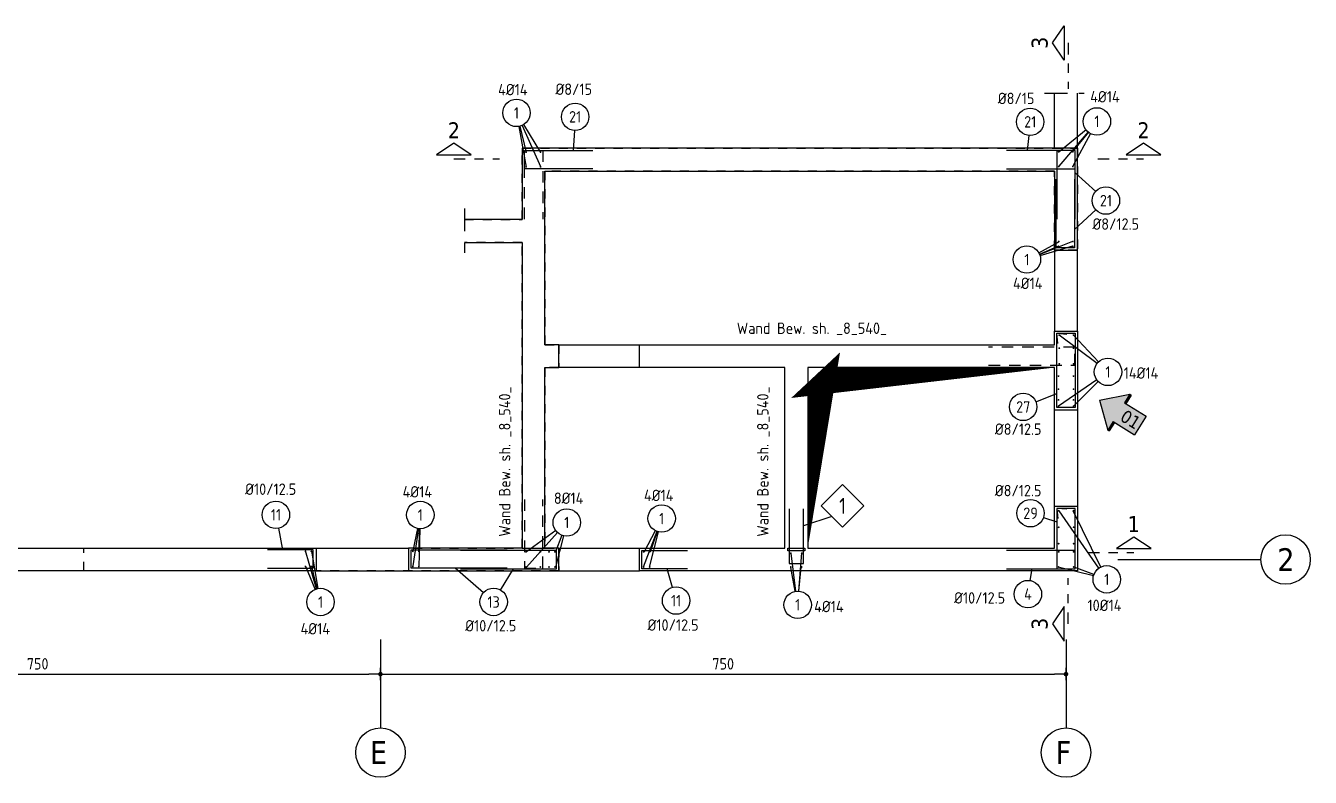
# Model space of a CAD drawing. Extents: x -4 to 84.7, y -5.7 to 50.5.
# Drawn here: x 26.46 to 40.51, y 17.42 to 25.65 of the extents above; entities that cross this region are included whole.
import ezdxf
from ezdxf.enums import TextEntityAlignment as Align

# ---------------------------------------------------------------- set-up
doc = ezdxf.new("R2010")
doc.units = 0
doc.header["$LTSCALE"] = 0.5
for name, pattern in [('AUSGEZOGEN', [1000.01, 1000, 0.01]), ('DASHDOTSMALL', [1.05, 0.5, -0.25, 0.05, -0.25]), ('DOT', [0.175, 0.05, -0.125]), ('GESTRICHELT', [0.75, 0.5, -0.25]), ('HIDDEN', [0.375, 0.25, -0.125]), ('PUNKT', [0.175, 0.05, -0.125]), ('STRICHPUNKT2', [0.55, 0.25, -0.125, 0.05, -0.125])]:
    doc.linetypes.add(name, pattern=pattern)
for name, color, linetype in [('1.OG', 7, 'Continuous'), ('ACHSEN', 7, 'Continuous'), ('AFU', 7, 'Continuous'), ('BETON', 7, 'Continuous'), ('Brüstung 1.UG', 7, 'Continuous'), ('grau_dunkel', 7, 'Continuous'), ('grau_hell', 7, 'Continuous'), ('HBT', 7, 'Continuous'), ('HILFE', 7, 'Continuous'), ('index', 7, 'Continuous'), ('MASSE', 7, 'Continuous'), ('OBJEKT', 7, 'Continuous'), ('RND', 7, 'Continuous'), ('RND-1', 7, 'Continuous'), ('SCHNITTE', 7, 'Continuous'), ('SFP_Achsen', 7, 'Continuous'), ('TEXT', 7, 'Continuous')]:
    doc.layers.add(name, color=color, linetype=linetype)
doc.styles.add('helv', font='tahoma.ttf')
doc.styles.add('txt', font='isocp.shx')
doc.linetypes.add('AFU_50K', pattern='A,0.15,["/",Standard,S=0.2,R=0,X=-0.01,Y=-0.1],0.07,["/",Standard,S=0.2,R=0,X=-0.01,Y=-0.1],0.15', length=0.37)
doc.dimstyles.new('DOT_I', dxfattribs={"dimscale": 0.5, "dimtxt": 0.25, "dimasz": 0.25, "dimexe": 0.1, "dimexo": 0.3, "dimgap": 0.1, "dimtad": 1, "dimdec": 3, "dimzin": 3, "dimtxsty": 'txt', "dimblk": 'DOT', "dimblk1": 'DOT', "dimblk2": 'DOT', "dimsah": 1, "dimcen": 0.1, "dimse1": 1, "dimse2": 1, "dimazin": 0, "dimtfac": 1, "dimtdec": 4, "dimtix": 1, "dimtmove": 2, "dimatfit": 3, "dimfxl": 0, "dimtvp": 1, "dimtolj": 1, "dimtzin": 0, "dimarcsym": 0})

# ---------------------------------------------------------------- blocks, each defined once
blk = doc.blocks.new('SCHN-2')
at = {"layer": 'SCHNITTE', "color": 6, "linetype": 'Continuous'}
blk.add_lwpolyline([(0.378, 0.088), (0, 0.34), (-0.378, 0.088)], close=True, dxfattribs=at)
at = {"layer": 'SCHNITTE', "color": 1, "linetype": 'DASHDOTSMALL', "style": 'helv'}
blk.add_attdef('SCHN-2', text='', height=0.35, dxfattribs=at).set_placement((0, 0.45), align=Align.CENTER)
blk = doc.blocks.new('RND_HIN')
at = {"layer": 'RND', "color": 7, "linetype": 'Continuous'}
blk.add_circle((0, 0), 0.3, dxfattribs=at)
at = {"layer": 'RND', "color": 7, "linetype": 'Continuous', "style": 'txt'}
blk.add_attdef('POSI', text='', height=0.25, dxfattribs=at).set_placement((0, 0), align=Align.MIDDLE)
blk = doc.blocks.new('DOT')
at = {"layer": 'MASSE', "color": 7, "linetype": 'Continuous'}
for p, q in [((0, 0), (-1, 0)), ((0, 0.54), (0, -0.54))]:
    blk.add_line(p, q, dxfattribs=at)
at = {"layer": 'MASSE', "color": 7, "linetype": 'Continuous', "const_width": 0.2}
blk.add_lwpolyline([(-0.1, 0, 1), (0.1, 0, 1)], format="xyb", close=True, dxfattribs=at)
blk = doc.blocks.new('*D27')
at = {"layer": 'Defpoints', "color": 0, "linetype": 'AUSGEZOGEN', "transparency": 16777216}
for p in [(22.84, 18.553), (30.34, 18.553), (30.34, 18.553)]:
    blk.add_point(p, dxfattribs=at)
at = {"layer": 'MASSE', "color": 0, "linetype": 'AUSGEZOGEN', "lineweight": -2, "transparency": 16777216}
blk.add_line((22.965, 18.553), (30.215, 18.553), dxfattribs=at)
at = {"layer": 'MASSE', "color": 0, "linetype": 'AUSGEZOGEN', "lineweight": -2, "transparency": 16777216, "xscale": 0.125, "yscale": 0.125, "zscale": 0.125, "rotation": 180}
blk.add_blockref('DOT', (22.84, 18.553), dxfattribs=at)
at = {"layer": 'MASSE', "color": 0, "linetype": 'AUSGEZOGEN', "lineweight": -2, "transparency": 16777216, "xscale": 0.125, "yscale": 0.125, "zscale": 0.125}
blk.add_blockref('DOT', (30.34, 18.553), dxfattribs=at)
at = {"layer": 'MASSE', "color": 0, "linetype": 'AUSGEZOGEN', "transparency": 16777216, "insert": (26.59, 18.666), "char_height": 0.125, "attachment_point": 5, "style": 'txt'}
blk.add_mtext('\\A1;750', dxfattribs=at)
blk = doc.blocks.new('*D28')
at = {"layer": 'Defpoints', "color": 0, "linetype": 'AUSGEZOGEN', "transparency": 16777216}
for p in [(30.34, 18.553), (37.84, 18.553), (37.84, 18.553)]:
    blk.add_point(p, dxfattribs=at)
at = {"layer": 'MASSE', "color": 0, "linetype": 'AUSGEZOGEN', "lineweight": -2, "transparency": 16777216}
blk.add_line((30.465, 18.553), (37.715, 18.553), dxfattribs=at)
at = {"layer": 'MASSE', "color": 0, "linetype": 'AUSGEZOGEN', "lineweight": -2, "transparency": 16777216, "xscale": 0.125, "yscale": 0.125, "zscale": 0.125, "rotation": 180}
blk.add_blockref('DOT', (30.34, 18.553), dxfattribs=at)
at = {"layer": 'MASSE', "color": 0, "linetype": 'AUSGEZOGEN', "lineweight": -2, "transparency": 16777216, "xscale": 0.125, "yscale": 0.125, "zscale": 0.125}
blk.add_blockref('DOT', (37.84, 18.553), dxfattribs=at)
at = {"layer": 'MASSE', "color": 0, "linetype": 'AUSGEZOGEN', "transparency": 16777216, "insert": (34.09, 18.666), "char_height": 0.125, "attachment_point": 5, "style": 'txt'}
blk.add_mtext('\\A1;750', dxfattribs=at)
blk = doc.blocks.new('hin_ind5')
at = {"layer": 'grau_hell', "linetype": 'AUSGEZOGEN'}
h = blk.add_hatch(color=9, dxfattribs=at)
h.dxf.hatch_style = 2
h.paths.add_polyline_path([(0, 0), (0.619, -0.577), (0.619, -0.3), (1.306, -0.3), (1.306, 0.3), (0.619, 0.3), (0.619, 0.577)])
h.paths.add_polyline_path([(0.34, -0.274), (1.311, -0.274), (1.311, 0.274), (0.34, 0.274)], flags=9)
at = {"layer": 'OBJEKT', "linetype": 'AUSGEZOGEN'}
for points in [[(0.619, 0.3), (0.66, 0.3), (0.66, 0.577), (0.619, 0.577)], [(0.619, -0.577), (0.66, -0.577), (0.66, -0.3), (0.619, -0.3)]]:
    blk.add_hatch(color=1, dxfattribs=at).paths.add_polyline_path(points)
at = {"layer": 'OBJEKT', "color": 1, "linetype": 'AUSGEZOGEN'}
for p, q in [((0, 0), (0.619, 0.577)), ((0.619, 0.577), (0.619, 0.3)), ((0.619, 0.577), (0.66, 0.577)), ((0.66, 0.577), (0.66, 0.3)), ((0, 0), (0.619, -0.577)), ((0.619, 0.3), (1.306, 0.3)), ((1.306, 0.3), (1.306, -0.3)), ((0.619, -0.3), (0.619, -0.577)), ((0.619, -0.3), (1.306, -0.3)), ((0.66, -0.3), (0.66, -0.577))]:
    blk.add_line(p, q, dxfattribs=at)
at = {"layer": 'OBJEKT', "color": 7, "linetype": 'AUSGEZOGEN'}
blk.add_line((0.619, -0.577), (0.66, -0.577), dxfattribs=at)
at = {"layer": 'index', "color": 1, "linetype": 'Continuous', "style": 'helv'}
blk.add_attdef('INDEX', text='', height=0.35, rotation=360, dxfattribs=at).set_placement((1.259, 0), align=Align.MIDDLE_RIGHT)

msp = doc.modelspace()

# ---------------------------------------------------------------- linework, layer by layer
at = {"layer": '1.OG', "color": 7, "linetype": 'PUNKT', "lineweight": -2}
for p, q in [((31.8905, 23.5268), (31.8905, 24.3068)), ((31.8905, 24.3068), (37.9655, 24.3068)), ((37.9655, 24.3068), (37.9655, 23.1916)), ((37.7155, 24.0568), (32.1405, 24.0568)), ((32.1405, 24.0568), (32.1405, 22.1568)), ((37.7155, 23.1916), (37.7155, 24.0568)), ((31.2589, 23.5268), (31.8905, 23.5268)), ((31.8905, 23.2768), (31.2589, 23.2768)), ((31.8905, 19.9318), (31.8905, 23.2768)), ((37.9655, 23.1916), (37.7155, 23.1916)), ((37.7155, 22.1568), (37.7155, 22.3066)), ((37.7155, 22.3066), (37.9655, 22.3066)), ((37.9655, 22.3066), (37.9655, 21.4418)), ((32.1405, 22.1568), (32.2905, 22.1568)), ((32.2905, 22.1568), (32.2905, 21.9068)), ((33.1755, 22.1568), (37.7155, 22.1568)), ((33.1755, 21.9068), (33.1755, 22.1568)), ((32.2905, 21.9068), (32.1405, 21.9068)), ((32.1405, 21.9068), (32.1405, 19.9318)), ((34.7655, 21.9068), (33.1755, 21.9068)), ((34.7655, 19.9318), (34.7655, 21.9068)), ((37.7155, 21.9068), (35.0155, 21.9068)), ((35.0155, 21.9068), (35.0155, 19.9318)), ((37.7155, 21.4418), (37.7155, 21.9068)), ((37.9655, 21.4418), (37.7155, 21.4418)), ((37.7155, 19.9318), (37.7155, 20.3918)), ((37.7155, 20.3918), (37.9655, 20.3918)), ((37.9655, 20.3918), (37.9655, 19.6818)), ((27.0955, 19.9318), (31.8905, 19.9318)), ((27.0955, 19.6818), (27.0955, 19.9318)), ((32.1405, 19.9318), (32.2905, 19.9318)), ((32.2905, 19.9318), (32.2905, 19.6818)), ((33.1755, 19.6818), (33.1755, 19.9318)), ((33.1755, 19.9318), (34.7655, 19.9318)), ((35.0155, 19.9318), (37.7155, 19.9318)), ((32.2905, 19.6818), (27.0955, 19.6818)), ((37.9655, 19.6818), (33.1755, 19.6818))]:
    msp.add_line(p, q, dxfattribs=at)
at = {"layer": 'ACHSEN', "color": 140, "linetype": 'AUSGEZOGEN'}
for p, q in [((38.4087, 19.8068), (39.9719, 19.8068)), ((30.3405, 18.9339), (30.3405, 17.9656)), ((37.8405, 18.9339), (37.8405, 17.9656))]:
    msp.add_line(p, q, dxfattribs=at)
at = {"layer": 'AFU', "color": 8, "linetype": 'AFU_50K'}
msp.add_line((31.8905, 19.9318), (32.1405, 19.9318), dxfattribs=at)
at = {"layer": 'BETON', "color": 6, "linetype": 'AUSGEZOGEN', "lineweight": -2}
for p, q in [((31.8905, 24.3068), (31.8905, 23.5268)), ((37.9655, 24.3068), (31.8905, 24.3068)), ((37.9655, 23.1916), (37.9655, 24.3068)), ((32.1405, 22.1568), (32.1405, 24.0568)), ((32.1405, 24.0568), (37.7155, 24.0568)), ((37.7155, 24.0568), (37.7155, 23.1916)), ((31.8905, 23.5268), (31.2589, 23.5268)), ((31.2589, 23.2768), (31.8905, 23.2768)), ((31.8905, 23.2768), (31.8905, 19.9318)), ((37.7155, 23.1916), (37.9655, 23.1916)), ((37.7155, 22.1568), (37.7155, 22.3066)), ((37.7155, 22.3066), (37.9655, 22.3066)), ((37.9655, 22.3066), (37.9654, 21.4418)), ((32.2905, 22.1568), (32.1405, 22.1568)), ((32.2905, 21.9068), (32.2905, 22.1568)), ((33.1755, 22.1568), (37.7155, 22.1568)), ((33.1755, 21.9068), (33.1755, 22.1568)), ((32.1405, 19.9318), (32.1405, 21.9068)), ((32.1405, 21.9068), (32.2905, 21.9068)), ((34.7655, 21.9068), (33.1755, 21.9068)), ((34.7655, 19.9318), (34.7655, 21.9068)), ((37.7155, 21.9068), (35.0155, 21.9068)), ((35.0155, 21.9068), (35.0155, 19.9318)), ((37.7155, 21.4418), (37.7155, 21.9068)), ((37.9655, 21.4418), (37.7155, 21.4418)), ((37.7155, 19.9318), (37.7155, 20.3918)), ((37.7155, 20.3918), (37.9655, 20.3918)), ((37.9655, 20.3918), (37.9655, 19.6818)), ((21.0155, 19.9318), (29.6355, 19.9318)), ((29.6355, 19.9318), (29.6355, 19.6818)), ((31.8905, 19.9318), (30.6455, 19.9318)), ((30.6455, 19.9318), (30.6455, 19.6818)), ((32.2905, 19.9318), (32.1405, 19.9318)), ((32.2905, 19.6818), (32.2905, 19.9318)), ((33.1755, 19.6818), (33.1755, 19.9318)), ((33.1755, 19.9318), (34.7655, 19.9318)), ((35.0155, 19.9318), (37.7155, 19.9318)), ((29.6355, 19.6818), (16.7105, 19.6818)), ((30.6455, 19.6818), (32.2905, 19.6818)), ((37.9655, 19.6818), (33.1755, 19.6818))]:
    msp.add_line(p, q, dxfattribs=at)
at = {"layer": 'Brüstung 1.UG', "color": 102, "linetype": 'DOT'}
for p, q in [((37.7154, 20.3918), (37.7154, 21.4418)), ((37.9654, 21.4418), (37.9654, 20.3918))]:
    msp.add_line(p, q, dxfattribs=at)
at = {"layer": 'grau_dunkel', "color": 21}
msp.add_lwpolyline([(37.7155, 21.9068, 0, 0.31, 0), (35.0244, 21.7521, 0, 0, 0), (35.1759, 21.8937, 0.3221, 0, 0), (35.0155, 19.9318, 0, 0, 0)], format="xyseb", dxfattribs=at)
at = {"layer": 'HBT', "color": 1, "linetype": 'Continuous'}
msp.add_lwpolyline([(35.163, 20.394), (35.3963, 20.6274), (35.6297, 20.394), (35.3963, 20.1607)], close=True, dxfattribs=at)
at = {"layer": 'HBT', "color": 1, "linetype": 'AUSGEZOGEN'}
msp.add_lwpolyline([(34.8135, 20.3618), (34.8135, 19.9318), (34.8135, 19.7618), (34.9675, 19.7618), (34.9675, 19.9318), (34.9675, 20.3618)], dxfattribs=at)
at = {"layer": 'HBT', "color": 102, "linetype": 'AUSGEZOGEN'}
msp.add_lwpolyline([(34.7975, 19.9318), (34.9835, 19.9318), (34.9835, 19.9018), (34.7975, 19.9018)], close=True, dxfattribs=at)
at = {"layer": 'HILFE', "color": 102, "linetype": 'GESTRICHELT'}
for p, q in [((37.6052, 24.908), (38.038, 24.908)), ((31.2589, 23.6474), (31.2589, 23.1618))]:
    msp.add_line(p, q, dxfattribs=at)
at = {"layer": 'HILFE', "color": 102, "linetype": 'AUSGEZOGEN'}
msp.add_line((35.2796, 20.2774), (34.9675, 20.1741), dxfattribs=at)
at = {"layer": 'OBJEKT', "color": 7, "linetype": 'AUSGEZOGEN'}
for p, q in [((37.7154, 24.3068), (37.7154, 24.908)), ((37.9655, 24.3068), (37.9655, 24.908)), ((37.7155, 23.1916), (37.7155, 22.3066)), ((37.9655, 22.3066), (37.9655, 23.1916)), ((32.2905, 22.1568), (33.1755, 22.1568)), ((33.1755, 21.9068), (32.2905, 21.9068)), ((37.7155, 20.3918), (37.7155, 21.4418)), ((37.9655, 21.4418), (37.9655, 20.3918)), ((29.6355, 19.9318), (30.6455, 19.9318)), ((32.2905, 19.9318), (33.1755, 19.9318)), ((29.6355, 19.6818), (30.6455, 19.6818)), ((32.2905, 19.6818), (33.1755, 19.6818))]:
    msp.add_line(p, q, dxfattribs=at)
at = {"layer": 'RND', "color": 102, "linetype": 'AUSGEZOGEN'}
for p, q in [((31.8544, 24.5448), (31.9329, 24.0974)), ((31.8636, 24.5467), (31.9329, 24.2587)), ((31.89, 24.5557), (32.0916, 24.1074)), ((31.9062, 24.5643), (32.0916, 24.2587)), ((32.4617, 24.5003), (32.4494, 24.2818)), ((38.0619, 24.5058), (37.7603, 24.2625)), ((38.0811, 24.486), (37.7603, 24.1112)), ((38.0848, 24.483), (37.9159, 24.2725)), ((38.1076, 24.4679), (37.9159, 24.1112)), ((37.4331, 24.446), (37.4157, 24.2818)), ((38.166, 23.8338), (37.9404, 24.0375)), ((38.167, 23.6317), (37.9332, 23.4161)), ((37.5437, 23.1612), (37.7603, 23.2809)), ((37.5504, 23.1477), (37.7603, 23.2375)), ((37.5517, 23.1446), (37.9159, 23.2909)), ((37.5563, 23.1312), (37.9159, 23.2375)), ((38.1799, 21.9497), (37.7667, 22.2619)), ((38.197, 21.9687), (37.9223, 22.2619)), ((38.1764, 21.7737), (37.7583, 21.4832)), ((38.1934, 21.7534), (37.9223, 21.4832)), ((37.5116, 21.532), (37.7405, 21.6231)), ((37.5952, 20.2669), (37.7405, 20.2197)), ((38.2005, 19.7133), (37.7652, 20.3408)), ((38.2201, 19.7248), (37.919, 20.3408)), ((29.2253, 20.1487), (29.2703, 19.9121)), ((30.7464, 20.1473), (30.6956, 19.9018)), ((30.7552, 20.1458), (30.6956, 19.7363)), ((30.7687, 20.1445), (30.7555, 19.8968)), ((30.7725, 20.1443), (30.7605, 19.7263)), ((32.2575, 20.1238), (31.9386, 19.8907)), ((32.2781, 20.101), (31.9386, 19.7252)), ((33.3637, 20.1151), (33.2152, 19.7252)), ((33.3472, 20.1226), (33.2252, 19.8907)), ((33.3795, 20.1101), (33.2802, 19.7252)), ((33.3677, 20.1136), (33.2902, 19.8907)), ((32.3246, 20.0724), (32.2546, 19.8907)), ((32.3416, 20.067), (32.2546, 19.7252)), ((29.6426, 19.4863), (29.5198, 19.9018)), ((29.6597, 19.4902), (29.5897, 19.8968)), ((34.8863, 19.4608), (34.8344, 19.876)), ((34.9165, 19.4615), (34.9492, 19.881)), ((29.628, 19.4811), (29.5248, 19.7313)), ((29.6494, 19.4881), (29.5897, 19.7313)), ((31.466, 19.4417), (31.1576, 19.7121)), ((31.6556, 19.4716), (31.7958, 19.7068)), ((33.5345, 19.5021), (33.4777, 19.7068)), ((34.8776, 19.4595), (34.8294, 19.7202)), ((34.9191, 19.4613), (34.9442, 19.7252)), ((37.4488, 19.5771), (37.4705, 19.7068)), ((38.1406, 19.627), (37.7552, 19.7252)), ((38.1457, 19.6431), (37.929, 19.7252))]:
    msp.add_line(p, q, dxfattribs=at)
at = {"layer": 'RND', "color": 7, "linetype": 'HIDDEN'}
for points in [[(31.9155, 23.5318), (31.9155, 24.2818), (32.1155, 24.2818), (32.1155, 23.5318)], [(36.9937, 21.9316), (37.9375, 21.9316), (37.9375, 22.1316), (36.9937, 22.1316)], [(31.9155, 20.464), (31.9155, 19.714), (32.1155, 19.714), (32.1155, 20.464)]]:
    msp.add_lwpolyline(points, dxfattribs=at)
at = {"layer": 'RND', "color": 7, "linetype": 'AUSGEZOGEN', "const_width": 0.01}
for points in [[(31.9329, 24.2587, 1), (31.9329, 24.2687, 1)], [(32.0916, 24.2587, 1), (32.0916, 24.2687, 1)], [(37.7603, 24.2625, 1), (37.7603, 24.2725, 1)], [(37.9159, 24.2625, 1), (37.9159, 24.2725, 1)], [(31.9329, 24.0974, 1), (31.9329, 24.1074, 1)], [(32.0916, 24.0974, 1), (32.0916, 24.1074, 1)], [(37.7603, 24.1012, 1), (37.7603, 24.1112, 1)], [(37.9159, 24.1012, 1), (37.9159, 24.1112, 1)], [(37.7603, 23.2809, 1), (37.7603, 23.2909, 1)], [(37.7603, 23.2275, 1), (37.7603, 23.2375, 1)], [(37.9159, 23.2809, 1), (37.9159, 23.2909, 1)], [(37.9159, 23.2275, 1), (37.9159, 23.2375, 1)], [(37.7667, 22.2569, 1), (37.7667, 22.2669, 1)], [(37.9223, 22.2569, 1), (37.9223, 22.2669, 1)], [(37.7667, 22.1135, 1), (37.7667, 22.1235, 1)], [(37.9223, 22.1135, 1), (37.9223, 22.1235, 1)], [(37.7667, 21.9429, 1), (37.7667, 21.9529, 1)], [(37.9223, 21.9429, 1), (37.9223, 21.9529, 1)], [(37.7583, 21.8087, 1), (37.7583, 21.8187, 1)], [(37.9223, 21.8087, 1), (37.9223, 21.8187, 1)], [(37.7583, 21.6654, 1), (37.7583, 21.6754, 1)], [(37.9223, 21.6654, 1), (37.9223, 21.6754, 1)], [(37.7583, 21.5482, 1), (37.7583, 21.5582, 1)], [(37.9223, 21.5482, 1), (37.9223, 21.5582, 1)], [(37.7583, 21.4782, 1), (37.7583, 21.4882, 1)], [(37.9223, 21.4782, 1), (37.9223, 21.4882, 1)], [(37.7552, 20.3408, 1), (37.7652, 20.3408, 1)], [(37.919, 20.3408, 1), (37.929, 20.3408, 1)], [(37.7552, 20.1599, 1), (37.7652, 20.1599, 1)], [(37.919, 20.1599, 1), (37.929, 20.1599, 1)], [(37.7552, 19.9808, 1), (37.7652, 19.9808, 1)], [(37.919, 19.9808, 1), (37.929, 19.9808, 1)], [(29.5148, 19.8968, 1), (29.5248, 19.8968, 1)], [(29.5797, 19.8968, 1), (29.5897, 19.8968, 1)], [(30.6906, 19.8968, 1), (30.7006, 19.8968, 1)], [(30.7555, 19.8968, 1), (30.7655, 19.8968, 1)], [(31.9286, 19.8907, 1), (31.9386, 19.8907, 1)], [(32.0843, 19.8907, 1), (32.0943, 19.8907, 1)], [(32.1797, 19.8907, 1), (32.1897, 19.8907, 1)], [(32.2446, 19.8907, 1), (32.2546, 19.8907, 1)], [(33.2152, 19.8907, 1), (33.2252, 19.8907, 1)], [(33.2802, 19.8907, 1), (33.2902, 19.8907, 1)], [(34.8244, 19.876, 1), (34.8344, 19.876, 1)], [(34.9442, 19.876, 1), (34.9542, 19.876, 1)], [(37.7552, 19.8907, 1), (37.7652, 19.8907, 1)], [(37.919, 19.8907, 1), (37.929, 19.8907, 1)], [(29.5148, 19.7313, 1), (29.5248, 19.7313, 1)], [(29.5797, 19.7313, 1), (29.5897, 19.7313, 1)], [(30.6906, 19.7313, 1), (30.7006, 19.7313, 1)], [(30.7555, 19.7313, 1), (30.7655, 19.7313, 1)], [(31.9286, 19.7252, 1), (31.9386, 19.7252, 1)], [(32.0843, 19.7252, 1), (32.0943, 19.7252, 1)], [(32.1797, 19.7252, 1), (32.1897, 19.7252, 1)], [(32.2446, 19.7252, 1), (32.2546, 19.7252, 1)], [(33.2152, 19.7252, 1), (33.2252, 19.7252, 1)], [(33.2802, 19.7252, 1), (33.2902, 19.7252, 1)], [(34.8244, 19.7252, 1), (34.8344, 19.7252, 1)], [(34.9442, 19.7252, 1), (34.9542, 19.7252, 1)], [(37.7552, 19.7252, 1), (37.7652, 19.7252, 1)], [(37.919, 19.7252, 1), (37.929, 19.7252, 1)]]:
    msp.add_lwpolyline(points, format="xyb", close=True, dxfattribs=at)
at = {"layer": 'RND', "color": 1, "linetype": 'AUSGEZOGEN'}
msp.add_lwpolyline([(37.75, 22.172), (37.7405, 22.2816), (37.9405, 22.2816), (37.9405, 21.4716), (37.7405, 21.4716), (37.7405, 22.2816), (37.85, 22.272)], dxfattribs=at)
at = {"layer": 'RND-1', "color": 1, "linetype": 'AUSGEZOGEN'}
for points in [[(32.6655, 24.0818), (31.9155, 24.0818), (31.9155, 24.2818), (32.6655, 24.2818)], [(37.1905, 24.0818), (37.9405, 24.0818), (37.9405, 24.2818), (37.1905, 24.2818)], [(37.9404, 23.5318), (37.9404, 24.2818), (37.7404, 24.2818), (37.7404, 23.5318)], [(37.9332, 23.9666), (37.9332, 23.2166), (37.7332, 23.2166), (37.7332, 23.9666)], [(37.85, 20.3572), (37.7405, 20.3668), (37.7405, 19.7068), (37.9405, 19.7068), (37.9405, 20.3668), (37.7405, 20.3668), (37.75, 20.2572)], [(29.1047, 19.7121), (29.6047, 19.7121), (29.6047, 19.9121), (29.1047, 19.9121)], [(31.7262, 19.7121), (30.6762, 19.7121), (30.6762, 19.9121), (31.7262, 19.9121)], [(31.2155, 19.7068), (32.2655, 19.7068), (32.2655, 19.9068), (31.2155, 19.9068)], [(33.7005, 19.7068), (33.2005, 19.7068), (33.2005, 19.9068), (33.7005, 19.9068)], [(37.1905, 19.7068), (37.9405, 19.7068), (37.9405, 19.9068), (37.1905, 19.9068)]]:
    msp.add_lwpolyline(points, dxfattribs=at)
at = {"layer": 'SCHNITTE', "color": 6, "linetype": 'STRICHPUNKT2'}
for p, q in [((37.8639, 25.4578), (37.8639, 24.9578)), ((31.1435, 24.1902), (31.6435, 24.1902)), ((38.1878, 24.1902), (38.6878, 24.1902)), ((38.0812, 19.8823), (38.5812, 19.8823)), ((37.8639, 19.1035), (37.8639, 19.6035))]:
    msp.add_line(p, q, dxfattribs=at)
at = {"layer": 'SFP_Achsen', "color": 7, "linetype": 'AUSGEZOGEN'}
for centre in [(40.2424, 19.8068), (30.3405, 17.6951), (37.8405, 17.6951)]:
    msp.add_circle(centre, 0.2705, dxfattribs=at)

# ---------------------------------------------------------------- block references
at = {"layer": 'index', "color": 7, "linetype": 'AUSGEZOGEN', "xscale": 0.4, "yscale": 0.4, "zscale": 0.4, "rotation": 328.3174367362764}
msp.add_blockref('hin_ind5', (38.2079, 21.5485), dxfattribs=at).add_auto_attribs({'INDEX': '01'})
at = {"layer": 'RND', "color": 7, "linetype": 'AUSGEZOGEN', "xscale": 0.5, "yscale": 0.5, "zscale": 0.5}
for p, values in [((31.8284, 24.6925), {'POSI': '1'}), ((32.4702, 24.6501), {'POSI': '21'}), ((37.4489, 24.5952), {'POSI': '21'}), ((38.1787, 24.6), {'POSI': '1'}), ((38.2773, 23.7333), {'POSI': '21'}), ((37.4125, 23.0887), {'POSI': '1'}), ((38.2996, 21.8593), {'POSI': '1'}), ((37.3723, 21.4765), {'POSI': '27'}), ((29.1972, 20.296), {'POSI': '11'}), ((30.7768, 20.2942), {'POSI': '1'}), ((33.417, 20.2553), {'POSI': '1'}), ((37.4525, 20.3134), {'POSI': '29'}), ((32.3786, 20.2123), {'POSI': '1'}), ((38.286, 19.59), {'POSI': '1'}), ((37.424, 19.4291), {'POSI': '4'}), ((29.6852, 19.3424), {'POSI': '1'}), ((31.5788, 19.3428), {'POSI': '13'}), ((33.5746, 19.3576), {'POSI': '11'}), ((34.9049, 19.312), {'POSI': '1'})]:
    msp.add_blockref('RND_HIN', p, dxfattribs=at).add_auto_attribs(values)
at = {"layer": 'SCHNITTE', "color": 6, "linetype": 'STRICHPUNKT2'}
ref = msp.add_blockref('SCHN-2', (37.8639, 25.4578), dxfattribs=dict(at, xscale=-0.5, yscale=0.5, zscale=0.5, rotation=90))
ref.add_attrib('SCHN-2', '3', dxfattribs={"color": 1, "linetype": 'DASHDOTSMALL', "height": 0.175, "rotation": 90, "style": 'helv'}).set_placement((37.639, 25.46), align=Align.CENTER)
at = {"layer": 'SCHNITTE', "color": 6, "linetype": 'STRICHPUNKT2', "xscale": 0.5, "yscale": 0.5, "zscale": 0.5}
for p, values in [((31.1435, 24.1902), {'SCHN-2': '2'}), ((38.6878, 24.1902), {'SCHN-2': '2'}), ((38.5812, 19.8823), {'SCHN-2': '1'})]:
    msp.add_blockref('SCHN-2', p, dxfattribs=at).add_auto_attribs(values)
at = {"layer": 'SCHNITTE', "color": 6, "linetype": 'STRICHPUNKT2', "xscale": 0.5, "yscale": 0.5, "zscale": 0.5, "rotation": 90}
msp.add_blockref('SCHN-2', (37.8639, 19.1035), dxfattribs=at).add_auto_attribs({'SCHN-2': '3'})

# ---------------------------------------------------------------- texts
at = {"layer": 'HBT', "color": 1, "linetype": 'Continuous', "style": 'txt'}
msp.add_attdef('1', text='?', height=0.175, dxfattribs=at).set_placement((35.3963, 20.3061), align=Align.CENTER)
at = {"layer": 'SFP_Achsen', "color": 6, "linetype": 'AUSGEZOGEN', "style": 'helv'}
for s, p in [('2', (40.1518, 19.6806)), ('E', (30.2264, 17.5707)), ('F', (37.7264, 17.5707))]:
    msp.add_text(s, height=0.25, dxfattribs=at).set_placement(p)
at = {"layer": 'TEXT', "color": 7, "linetype": 'AUSGEZOGEN', "style": 'txt'}
for s, p in [('4%%C14', (31.6276, 24.8852)), ('%%C8/15', (32.2547, 24.8894)), ('%%C8/15', (37.094, 24.7889)), ('4%%C14', (38.1053, 24.8072)), ('%%C8/12.5', (38.1291, 23.4145)), ('4%%C14', (37.2607, 22.7658)), ('Wand Bew. sh. _8_540_', (34.2387, 22.2745)), ('14%%C14', (38.4719, 21.7848)), ('%%C8/12.5', (37.0617, 21.1706)), ('%%C10/12.5', (28.86, 20.514)), ('4%%C14', (30.5826, 20.4854)), ('8%%C14', (32.2382, 20.4151)), ('4%%C14', (33.2237, 20.446)), ('%%C8/12.5', (37.0613, 20.4986)), ('%%C10/12.5', (36.6157, 19.3247)), ('4%%C14', (35.0852, 19.2302)), ('10%%C14', (38.0758, 19.2432)), ('4%%C14', (29.4668, 18.9876)), ('%%C10/12.5', (31.2677, 19.02)), ('%%C10/12.5', (33.2619, 19.028))]:
    msp.add_text(s, height=0.125, dxfattribs=at).set_placement(p)
for p in [(31.7615, 20.0566), (34.5858, 20.0566)]:
    msp.add_text('Wand Bew. sh. _8_540_', height=0.125, rotation=90, dxfattribs=at).set_placement(p)

# ---------------------------------------------------------------- dimensions: what is measured, and where the dimension line sits
at = {"layer": 'MASSE', "color": 7, "linetype": 'AUSGEZOGEN'}
for base, p1, p2, picture, middle in [((30.3405, 18.5532), (22.8405, 18.5532), (30.3405, 18.5532), '*D27', (26.5905, 18.6657)), ((37.8405, 18.5532), (30.3405, 18.5532), (37.8405, 18.5532), '*D28', (34.0905, 18.6657))]:
    dim = msp.add_linear_dim(base=base, p1=p1, p2=p2, dimstyle='DOT_I', override={"dimdec": 0, "dimlfac": 100}, dxfattribs=at)
    dim.commit()
    dim.dimension.update_dxf_attribs({"geometry": picture, "text_midpoint": middle})

doc.saveas('drawing.dxf')
